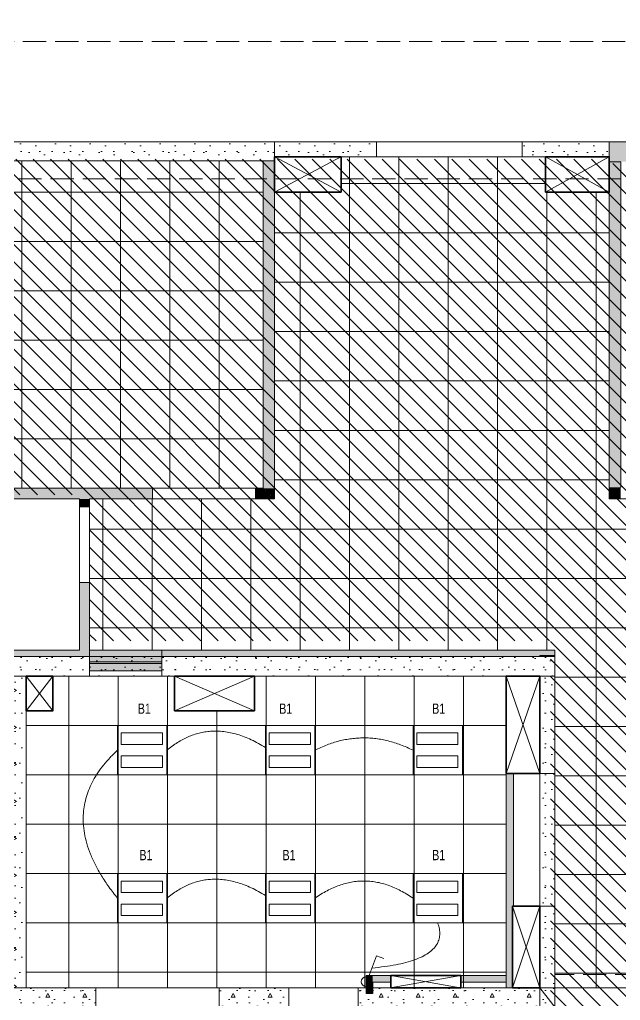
# Model space of a CAD drawing. Header units: millimetres. Extents: x 10620 to 41954, y -5252 to 15780.
# Drawn here: x 17230 to 24536, y 3857 to 15780 of the extents above; entities that cross this region are included whole.
import ezdxf

# ---------------------------------------------------------------- set-up
doc = ezdxf.new("R2010")
doc.units = ezdxf.units.MM
doc.linetypes.add('IMPORT-Hidden Line _2_', pattern=[391.222223, 282.222223, -109])
for name, color, linetype, lineweight in [('A-Des_ Ceiling', 7, 'Continuous', 13), ('A-Des_ Ceiling_Pen_No__89', 123, 'Continuous', 13), ('A-Des_ Columns_Pen_No__183', 20, 'Continuous', 18), ('A-Des_ Columns_Pen_No__28', 14, 'Continuous', 35), ('A-Des_ Roof Beams_Pen_No__90', 132, 'Continuous', 13), ('A-Des_ Roofs_Pen_No__92', 23, 'Continuous', 13), ('A-Des_ Walls', 7, 'Continuous', 13), ('A-Des_ Walls_Pen_No__27', 7, 'Continuous', 13), ('A-Des_ Walls_Pen_No__87', 251, 'Continuous', 13), ('A-DETL-____-OTLN', 90, 'Continuous', 13), ('A-DETL-GENF-OTLN', 92, 'Continuous', 25), ('A-Doc_ Reflected Ceiling Plan_Pen_No__1', 7, 'Continuous', 13), ('A-Doc_ Reflected Ceiling Plan_Pen_No__5', 171, 'Continuous', 18), ('G-____-____-TEXT', 231, 'Continuous', 13), ('L40 Reflected Ceiling Plans_GF Existing Ground Presentation Plan_2_dwg', 8, 'Continuous', 13), ('New_0_Pen_No__195', 252, 'Continuous', 13), ('New_A-Des_ Columns_Pen_No__183', 20, 'Continuous', 18), ('New_A-Des_ Columns_Pen_No__19', 7, 'Continuous', 13), ('New_A-Des_ Columns_Pen_No__28', 14, 'Continuous', 35), ('New_A-Des_ Walls_Pen_No__193', 9, 'Continuous', 13), ('New_A-Des_ Walls_Pen_No__27', 7, 'Continuous', 13)]:
    doc.layers.add(name, color=color, linetype=linetype, lineweight=lineweight)
doc.styles.add('Arial Narrow', font='ARIALN.TTF', dxfattribs={"width": 0.9, "height": 125})
pattern_1 = [(270, (0, 0), (779.423, 5e-14), [48.75, -401.25]), (270, (389.7, -225), (779.423, 5e-14), [48.75, -401.25]), (330, (0, 0), (389.711, 675), [48.75, -401.25]), (330, (0, -450), (389.711, 675), [48.75, -401.25]), (30, (0, -48.75), (-389.711, 675), [48.75, -401.25]), (30, (0, -498.75), (-389.711, 675), [48.75, -401.25]), (270, (75, 0), (150, 9e-15), [0, -150, 0, -225]), (315, (75, -75), (106.066, 106.066), [0, -112.5, 0, -187.5])]
pattern_2 = [(180, (0, 0), (1e-13, 779.423), [48.75, -401.25]), (180, (-225, -389.7), (1e-13, 779.423), [48.75, -401.25]), (240, (0, 0), (-675, 389.711), [48.75, -401.25]), (240, (-450, 0), (-675, 389.711), [48.75, -401.25]), (300, (-48.75, 0), (675, 389.712), [48.75, -401.25]), (300, (-498.75, 0), (675, 389.712), [48.75, -401.25]), (180, (0, -75), (2e-14, 150), [0, -150, 0, -225]), (225, (-75, -75), (-106.066, 106.066), [0, -112.5, 0, -187.5])]
pattern_3 = [(0, (0, 0), (0, 779.423), [48.75, -401.25]), (0, (225, 389.7), (0, 779.423), [48.75, -401.25]), (60, (0, 0), (-675, 389.712), [48.75, -401.25]), (60, (450, 0), (-675, 389.712), [48.75, -401.25]), (120, (48.75, 0), (675, 389.711), [48.75, -401.25]), (120, (498.75, 0), (675, 389.711), [48.75, -401.25]), (0, (0, 75), (0, 150), [0, -150, 0, -225]), (45, (75, 75), (-106.066, 106.066), [0, -112.5, 0, -187.5])]

# ---------------------------------------------------------------- blocks, each defined once
blk = doc.blocks.new('L40 Reflected Ceiling Plans_GF Existing Ground Presentation Plan_2_dwg_Column_1_4-12208762-Existing Enlarged Layout 2 RCP')
at = {"layer": 'A-Des_ Columns_Pen_No__28', "color": 253}
for p, q in [((20330, 14113), (20330, 14083)), ((21140, 14113), (20330, 14113)), ((20330, 14083), (20330, 13683)), ((21140, 14083), (21140, 14113)), ((21140, 13683), (21140, 14083)), ((20330, 13683), (21140, 13683))]:
    blk.add_line(p, q, dxfattribs=at)
blk = doc.blocks.new('L40 Reflected Ceiling Plans_GF Existing Ground Presentation Plan_2_dwg_Column_4_4-12208770-Existing Enlarged Layout 2 RCP')
at = {"layer": 'A-Des_ Columns_Pen_No__28', "color": 253}
for p, q in [((23555, 7798), (23145, 7798)), ((23145, 7798), (23145, 6613)), ((23555, 6613), (23555, 7798)), ((23145, 6613), (23235, 6613)), ((23235, 6613), (23555, 6613))]:
    blk.add_line(p, q, dxfattribs=at)
blk = doc.blocks.new('L40 Reflected Ceiling Plans_GF Existing Ground Presentation Plan_2_dwg_Column_5_4-12208771-Existing Enlarged Layout 2 RCP')
at = {"layer": 'A-Des_ Columns_Pen_No__28', "color": 253}
for p, q in [((23555, 5003), (23235, 5003)), ((23555, 4008), (23555, 5003)), ((23225, 4008), (23555, 4008))]:
    blk.add_line(p, q, dxfattribs=at)
at = {"layer": 'A-Des_ Columns_Pen_No__28', "color": 253, "flags": 128}
blk.add_lwpolyline([(23235, 5003), (23225, 5003), (23225, 4008)], dxfattribs=at)
blk = doc.blocks.new('L40 Reflected Ceiling Plans_GF Existing Ground Presentation Plan_2_dwg_Slab_17_4-12208787-Existing Enlarged Layout 2 RCP')
at = {"layer": 'A-Des_ Ceiling'}
h = blk.add_hatch(dxfattribs=at)
h.set_pattern_fill('FP_10', color=9, style=0, pattern_type=2)
h.set_pattern_definition([(0, (18454.7, 10083.3), (0, 600), []), (90, (18454.7, 10083.3), (-600, 4e-14), [])])
h.paths.add_polyline_path([(20100, 10083), (20190, 10083), (20190, 14063), (16720, 14063), (16720, 10083), (18845, 10083)])
at = {"layer": 'A-Des_ Ceiling_Pen_No__89', "color": 9}
for p, q in [((16720, 10083), (18845, 10083)), ((18845, 10083), (20100, 10083))]:
    blk.add_line(p, q, dxfattribs=at)
at = {"layer": 'A-Des_ Ceiling_Pen_No__89', "color": 9, "flags": 128}
blk.add_lwpolyline([(20100, 10083), (20190, 10083), (20190, 14063), (16720, 14063), (16720, 10083)], dxfattribs=at)
blk = doc.blocks.new('L40 Reflected Ceiling Plans_GF Existing Ground Presentation Plan_2_dwg_Slab_28_4-12208797-Existing Enlarged Layout 2 RCP')
at = {"layer": 'A-Des_ Ceiling'}
h = blk.add_hatch(dxfattribs=at)
h.set_pattern_fill('FP_16', color=9, style=0, pattern_type=2)
h.set_pattern_definition([(0, (23639.7, 4186.64), (0, 600), []), (90, (23639.7, 4186.64), (-600, 4e-14), [])])
h.paths.add_polyline_path([(23740, 4008), (25920, 4008), (25920, 8113), (31900, 8113), (31900, 9068), (32085, 9253), (35174, 9253), (35174, 9513), (35494, 9513), (35494, 10623), (30920, 10623), (30920, 9953), (24400, 9953), (24400, 13683), (23625, 13683), (23625, 14113), (21140, 14113), (21140, 13683), (20330, 13683), (20330, 9953), (18080, 9953), (18080, 8113), (23740, 8113), (23740, 4288)])
at = {"layer": 'A-Des_ Ceiling_Pen_No__89', "color": 9}
for p, q in [((21568, 14113), (21140, 14113)), ((21140, 14113), (21140, 14083)), ((23343, 14113), (21568, 14113)), ((23625, 14113), (23343, 14113)), ((23625, 14083), (23625, 14113)), ((20330, 13683), (20330, 9953)), ((20100, 9953), (18845, 9953)), ((20330, 9953), (20100, 9953)), ((18080, 9858), (18080, 8938)), ((18080, 8938), (18080, 8227)), ((18080, 8227), (18080, 8113)), ((18080, 8113), (18960, 8113)), ((18960, 8113), (23684, 8113)), ((23684, 8113), (23740, 8113)), ((23740, 8113), (23740, 8048)), ((23740, 8048), (23740, 8038)), ((23740, 8038), (23740, 4008)), ((23740, 4008), (25920, 4008))]:
    blk.add_line(p, q, dxfattribs=at)
at = {"layer": 'A-Des_ Ceiling_Pen_No__89', "color": 9, "flags": 128}
for points in [[(21140, 14083), (21140, 13683), (20330, 13683)], [(24400, 13683), (23625, 13683), (23625, 14083)], [(26535, 9953), (25920, 9953), (24400, 9953), (24400, 13683)], [(18845, 9953), (18080, 9953), (18080, 9858)]]:
    blk.add_lwpolyline(points, dxfattribs=at)
blk = doc.blocks.new('L40 Reflected Ceiling Plans_GF Existing Ground Presentation Plan_2_dwg_Wall_10_4-12208827-Existing Enlarged Layout 2 RCP')
at = {"layer": 'A-Des_ Walls'}
h = blk.add_hatch(dxfattribs=at)
h.set_pattern_fill('FP_20', color=9, style=0, pattern_type=2)
h.set_pattern_definition(pattern_1)
h.paths.add_polyline_path([(23684, 6613), (23740, 6613), (23740, 7798), (23555, 7798), (23555, 6613)])
at = {"layer": 'A-Des_ Walls', "color": 9}
for p, q in [((23555, 8038), (23684, 8038)), ((23740, 8048), (23684, 8048)), ((23684, 8038), (23740, 8038)), ((23740, 8038), (23740, 8048)), ((23684, 7798), (23555, 7798)), ((23555, 7798), (23555, 6613)), ((23740, 7798), (23684, 7798)), ((23740, 6613), (23740, 7798)), ((23555, 6613), (23684, 6613)), ((23684, 6613), (23740, 6613))]:
    blk.add_line(p, q, dxfattribs=at)
at = {"layer": 'A-Des_ Walls', "color": 9, "flags": 128}
blk.add_lwpolyline([(23684, 8048), (23555, 8048), (23555, 8038)], dxfattribs=at)
at = {"layer": 'A-Des_ Walls_Pen_No__27', "color": 9}
for p, q in [((23740, 8048), (23684, 8048)), ((23740, 8038), (23740, 8048)), ((23555, 7798), (23555, 6613)), ((23740, 6613), (23740, 7798))]:
    blk.add_line(p, q, dxfattribs=at)
at = {"layer": 'A-Des_ Walls_Pen_No__27', "color": 9, "flags": 128}
blk.add_lwpolyline([(23684, 8048), (23555, 8048), (23555, 8038)], dxfattribs=at)
blk = doc.blocks.new('L40 Reflected Ceiling Plans_GF Existing Ground Presentation Plan_2_dwg_Wall_48_4-12208895-Existing Enlarged Layout 2 RCP')
at = {"layer": 'A-Des_ Walls'}
h = blk.add_hatch(dxfattribs=at)
h.set_pattern_fill('FP_19', color=9, style=0, pattern_type=2)
h.set_pattern_definition(pattern_2)
h.paths.add_polyline_path([(27710, 14053), (38739, 14053), (38739, 14293), (24400, 14293), (24400, 14053), (27590, 14053)])
at = {"layer": 'A-Des_ Walls', "color": 9}
for p, q in [((24400, 14293), (24400, 14113)), ((27590, 14293), (24400, 14293)), ((24400, 14113), (24400, 14083))]:
    blk.add_line(p, q, dxfattribs=at)
at = {"layer": 'A-Des_ Walls', "color": 9, "flags": 128}
blk.add_lwpolyline([(24400, 14083), (24400, 14053), (24540, 14053)], dxfattribs=at)
at = {"layer": 'A-Des_ Walls_Pen_No__27', "color": 9}
for p, q in [((24400, 14293), (27590, 14293)), ((24400, 14113), (24400, 14083))]:
    blk.add_line(p, q, dxfattribs=at)
at = {"layer": 'A-Des_ Walls_Pen_No__27', "color": 9, "flags": 128}
blk.add_lwpolyline([(24400, 14083), (24400, 14053), (24540, 14053)], dxfattribs=at)
blk = doc.blocks.new('L40 Reflected Ceiling Plans_GF Existing Ground Presentation Plan_2_dwg_Wall_55_4-12208904-Existing Enlarged Layout 2 RCP')
at = {"layer": 'A-Des_ Walls'}
for points in [[(20266, 10083), (20330, 10083), (20330, 14063), (20190, 14063), (20190, 10083)], [(20330, 9953), (20190, 10083), (20190, 9953), (20266, 9953)], [(20330, 9953), (20330, 10083), (20190, 10083), (20279, 10001)]]:
    blk.add_hatch(color=10, dxfattribs=at).paths.add_polyline_path(points)
at = {"layer": 'A-Des_ Walls_Pen_No__27', "color": 9}
for p, q in [((20190, 14063), (20330, 14063)), ((20190, 10083), (20190, 14063))]:
    blk.add_line(p, q, dxfattribs=at)
at = {"layer": 'A-Des_ Walls_Pen_No__27', "color": 9, "flags": 128}
blk.add_lwpolyline([(20330, 14063), (20330, 9953), (20190, 9953)], dxfattribs=at)
blk = doc.blocks.new('L40 Reflected Ceiling Plans_GF Existing Ground Presentation Plan_2_dwg_Wall_56_4-12208906-Existing Enlarged Layout 2 RCP')
at = {"layer": 'A-Des_ Walls'}
for points in [[(16615, 9953), (16510, 10083), (16510, 9953), (16592, 9953)], [(16615, 9953), (16615, 10083), (16510, 10083), (16576, 10001)], [(16615, 9953), (18845, 9953), (18845, 10083), (16615, 10083), (16615, 10001)], [(20190, 9953), (20190, 10083), (20100, 10083), (20100, 9953)]]:
    blk.add_hatch(color=10, dxfattribs=at).paths.add_polyline_path(points)
at = {"layer": 'A-Des_ Walls_Pen_No__27', "color": 9}
for p, q in [((16720, 10083), (16510, 10083)), ((16510, 10083), (16510, 9953)), ((16615, 9953), (17960, 9953))]:
    blk.add_line(p, q, dxfattribs=at)
at = {"layer": 'A-Des_ Walls_Pen_No__27', "color": 9, "flags": 128}
for points in [[(18080, 9953), (18845, 9953), (18845, 10083), (16720, 10083)], [(20190, 9953), (20100, 9953), (20100, 10083), (20190, 10083)]]:
    blk.add_lwpolyline(points, dxfattribs=at)
at = {"layer": 'A-Des_ Walls_Pen_No__87', "color": 9, "flags": 128}
for points in [[(20100, 10083), (19472, 10083), (18845, 10083)], [(18845, 9953), (19472, 9953), (20100, 9953)]]:
    blk.add_lwpolyline(points, dxfattribs=at)
blk = doc.blocks.new('L40 Reflected Ceiling Plans_GF Existing Ground Presentation Plan_2_dwg_Wall_58_4-12208909-Existing Enlarged Layout 2 RCP')
at = {"layer": 'A-Des_ Walls'}
for points in [[(18003, 9858), (18080, 9858), (18080, 9953), (17960, 9953), (17960, 9858)], [(18080, 8113), (18080, 8938), (17960, 8938), (17960, 8113)]]:
    blk.add_hatch(color=10, dxfattribs=at).paths.add_polyline_path(points)
at = {"layer": 'A-Des_ Walls_Pen_No__27', "color": 9}
for p, q in [((18080, 9953), (18080, 9858)), ((18080, 8227), (18080, 8938)), ((18080, 8113), (18080, 8227))]:
    blk.add_line(p, q, dxfattribs=at)
at = {"layer": 'A-Des_ Walls_Pen_No__27', "color": 9, "flags": 128}
for points in [[(18080, 9858), (17960, 9858), (17960, 9953)], [(18080, 8938), (17960, 8938), (17960, 8113)]]:
    blk.add_lwpolyline(points, dxfattribs=at)
at = {"layer": 'A-Des_ Walls_Pen_No__87', "color": 9, "flags": 128}
for points in [[(17960, 9858), (17960, 9398), (17960, 8938)], [(18080, 8938), (18080, 9398), (18080, 9858)]]:
    blk.add_lwpolyline(points, dxfattribs=at)
blk = doc.blocks.new('L40 Reflected Ceiling Plans_GF Existing Ground Presentation Plan_2_dwg_Wall_59_4-12208910-Existing Enlarged Layout 2 RCP')
at = {"layer": 'A-Des_ Walls'}
for points in [[(24540, 10093), (24540, 14053), (24400, 14053), (24400, 10093)], [(24540, 9953), (24540, 10093), (24400, 9953)], [(24400, 9953), (24540, 10093), (24400, 10093)]]:
    blk.add_hatch(color=10, dxfattribs=at).paths.add_polyline_path(points)
at = {"layer": 'A-Des_ Walls_Pen_No__27', "color": 9}
blk.add_line((24540, 10093), (24540, 14033), dxfattribs=at)
at = {"layer": 'A-Des_ Walls_Pen_No__27', "color": 9, "flags": 128}
for points in [[(24400, 14053), (24400, 9953), (24540, 9953)], [(24540, 14033), (24540, 14053), (24400, 14053)]]:
    blk.add_lwpolyline(points, dxfattribs=at)
blk = doc.blocks.new('L40 Reflected Ceiling Plans_GF Existing Ground Presentation Plan_2_dwg_Wall_67_4-12208926-Existing Enlarged Layout 2 RCP')
at = {"layer": 'A-Des_ Walls'}
h = blk.add_hatch(dxfattribs=at)
h.set_pattern_fill('FP_19', color=9, style=0, pattern_type=2)
h.set_pattern_definition(pattern_2)
h.paths.add_polyline_path([(23740, 7798), (23740, 8038), (16310, 8038), (16310, 7798), (23684, 7798)])
at = {"layer": 'A-Des_ Walls', "color": 9}
for p, q in [((18080, 8038), (16513, 8038)), ((18960, 8038), (18080, 8038)), ((23684, 8038), (18960, 8038)), ((23740, 8038), (23684, 8038)), ((17150, 7798), (17310, 7798)), ((17310, 7798), (23684, 7798))]:
    blk.add_line(p, q, dxfattribs=at)
at = {"layer": 'A-Des_ Walls', "color": 9, "flags": 128}
blk.add_lwpolyline([(23684, 7798), (23740, 7798), (23740, 8038)], dxfattribs=at)
at = {"layer": 'A-Des_ Walls_Pen_No__27', "color": 9}
for p, q in [((18080, 8038), (16513, 8038)), ((18960, 8038), (18080, 8038)), ((23555, 8038), (18960, 8038)), ((23740, 7798), (23740, 8038)), ((17310, 7798), (23555, 7798))]:
    blk.add_line(p, q, dxfattribs=at)
blk = doc.blocks.new('L40 Reflected Ceiling Plans_GF Existing Ground Presentation Plan_2_dwg_Wall_82_4-12208944-Existing Enlarged Layout 2 RCP')
at = {"layer": 'A-Des_ Walls'}
h = blk.add_hatch(dxfattribs=at)
h.set_pattern_fill('FP_20', color=9, style=0, pattern_type=2)
h.set_pattern_definition(pattern_1)
h.paths.add_polyline_path([(17310, 4008), (17310, 7798), (17150, 7798), (17150, 4008)])
at = {"layer": 'A-Des_ Walls', "color": 9}
for p, q in [((17150, 7798), (17150, 4008)), ((17150, 4008), (17310, 4008))]:
    blk.add_line(p, q, dxfattribs=at)
at = {"layer": 'A-Des_ Walls', "color": 9, "flags": 128}
blk.add_lwpolyline([(17310, 4008), (17310, 7798), (17150, 7798)], dxfattribs=at)
at = {"layer": 'A-Des_ Walls_Pen_No__27', "color": 9}
for p, q in [((17150, 7798), (17150, 4008)), ((17310, 4008), (17310, 7798))]:
    blk.add_line(p, q, dxfattribs=at)
blk = doc.blocks.new('L40 Reflected Ceiling Plans_GF Existing Ground Presentation Plan_2_dwg_Wall_84_4-12208946-Existing Enlarged Layout 2 RCP')
at = {"layer": 'A-Des_ Walls'}
blk.add_hatch(color=10, dxfattribs=at).paths.add_polyline_path([(16510, 8038), (23740, 8038), (23740, 8113), (16310, 8113), (16310, 8038), (16448, 8038)])
at = {"layer": 'A-Des_ Walls_Pen_No__27', "color": 9}
for p, q in [((17960, 8113), (16615, 8113)), ((18960, 8113), (18080, 8113)), ((23684, 8113), (18960, 8113)), ((16513, 8038), (18080, 8038)), ((18080, 8038), (18960, 8038)), ((18960, 8038), (23684, 8038))]:
    blk.add_line(p, q, dxfattribs=at)
at = {"layer": 'A-Des_ Walls_Pen_No__27', "color": 9, "flags": 128}
blk.add_lwpolyline([(23684, 8038), (23740, 8038), (23740, 8113), (23684, 8113)], dxfattribs=at)
blk = doc.blocks.new('L40 Reflected Ceiling Plans_GF Existing Ground Presentation Plan_2_dwg_Wall_152_4-12209050-Existing Enlarged Layout 2 RCP')
at = {"layer": 'A-Des_ Walls'}
h = blk.add_hatch(dxfattribs=at)
h.set_pattern_fill('FP_19', color=9, style=0, pattern_type=2)
h.set_pattern_definition(pattern_2)
h.paths.add_polyline_path([(20278, 14063), (20330, 14063), (20330, 14293), (16510, 14293), (16510, 14063), (20266, 14063)])
at = {"layer": 'A-Des_ Walls', "color": 9}
for p, q in [((16510, 14293), (16510, 14118)), ((20330, 14293), (16510, 14293)), ((20330, 14113), (20330, 14293)), ((16510, 14118), (16510, 14083)), ((20330, 14083), (20330, 14113))]:
    blk.add_line(p, q, dxfattribs=at)
at = {"layer": 'A-Des_ Walls', "color": 9, "flags": 128}
blk.add_lwpolyline([(16510, 14083), (16510, 14063), (20330, 14063), (20330, 14083)], dxfattribs=at)
at = {"layer": 'A-Des_ Walls_Pen_No__27', "color": 9}
for p, q in [((20330, 14293), (16510, 14293)), ((16510, 14118), (16510, 14083)), ((16510, 14083), (16510, 14063)), ((20330, 14083), (20330, 14113))]:
    blk.add_line(p, q, dxfattribs=at)
at = {"layer": 'A-Des_ Walls_Pen_No__27', "color": 9, "flags": 128}
blk.add_lwpolyline([(16720, 14063), (20330, 14063), (20330, 14083)], dxfattribs=at)
blk = doc.blocks.new('L40 Reflected Ceiling Plans_GF Existing Ground Presentation Plan_2_dwg_Wall_153_4-12209052-Existing Enlarged Layout 2 RCP')
at = {"layer": 'A-Des_ Walls'}
h = blk.add_hatch(dxfattribs=at)
h.set_pattern_fill('FP_19', color=9, style=0, pattern_type=2)
h.set_pattern_definition(pattern_2)
h.paths.add_polyline_path([(21568, 14113), (21568, 14293), (20330, 14293), (20330, 14113)])
h = blk.add_hatch(dxfattribs=at)
h.set_pattern_fill('FP_19', color=9, style=0, pattern_type=2)
h.set_pattern_definition(pattern_2)
h.paths.add_polyline_path([(24400, 14113), (24400, 14293), (23343, 14293), (23343, 14113)])
at = {"layer": 'A-Des_ Walls', "color": 9, "flags": 128}
blk.add_lwpolyline([(20330, 14293), (20330, 14113), (21568, 14113), (21568, 14293)], close=True, dxfattribs=at)
blk.add_lwpolyline([(23343, 14293), (23343, 14113), (24400, 14113), (24400, 14293), (23343, 14293)], dxfattribs=at)
at = {"layer": 'A-Des_ Walls_Pen_No__27', "color": 9, "flags": 128}
for points in [[(20330, 14293), (21568, 14293), (21568, 14113), (20330, 14113)], [(24400, 14293), (23343, 14293), (23343, 14113), (24400, 14113)]]:
    blk.add_lwpolyline(points, dxfattribs=at)
at = {"layer": 'A-Des_ Walls_Pen_No__87', "color": 9, "flags": 128}
for points in [[(23343, 14293), (22455, 14293), (21568, 14293)], [(21568, 14113), (22455, 14113), (23343, 14113)]]:
    blk.add_lwpolyline(points, dxfattribs=at)
blk = doc.blocks.new('L40 Reflected Ceiling Plans_GF Existing Ground Presentation Plan_2_dwg_Wall_162_4-12209071-Existing Enlarged Layout 2 RCP')
at = {"layer": 'A-Des_ Walls'}
h = blk.add_hatch(dxfattribs=at)
h.set_pattern_fill('FP_20', color=9, style=0, pattern_type=2)
h.set_pattern_definition(pattern_1)
h.paths.add_polyline_path([(23684, 4008), (23740, 4008), (23740, 5003), (23555, 5003), (23555, 4008)])
at = {"layer": 'A-Des_ Walls', "color": 9}
for p, q in [((23684, 5003), (23555, 5003)), ((23555, 5003), (23555, 4008)), ((23740, 5003), (23684, 5003)), ((23740, 4008), (23740, 5003)), ((23555, 4008), (23684, 4008)), ((23684, 4008), (23740, 4008))]:
    blk.add_line(p, q, dxfattribs=at)
at = {"layer": 'A-Des_ Walls_Pen_No__27', "color": 9}
for p, q in [((23555, 5003), (23555, 4008)), ((23740, 4008), (23740, 5003))]:
    blk.add_line(p, q, dxfattribs=at)
blk = doc.blocks.new('L40 Reflected Ceiling Plans_GF Existing Ground Presentation Plan_2_dwg_Wall_163_4-12209072-Existing Enlarged Layout 2 RCP')
at = {"layer": 'A-Des_ Walls'}
h = blk.add_hatch(dxfattribs=at)
h.set_pattern_fill('FP_20', color=9, style=0, pattern_type=2)
h.set_pattern_definition(pattern_1)
h.paths.add_polyline_path([(23684, 5003), (23740, 5003), (23740, 6613), (23555, 6613), (23555, 5003)])
at = {"layer": 'A-Des_ Walls', "color": 9}
blk.add_line((23684, 6613), (23555, 6613), dxfattribs=at)
at = {"layer": 'A-Des_ Walls', "color": 9, "flags": 128}
for points in [[(23555, 6613), (23555, 5003), (23684, 5003)], [(23684, 5003), (23740, 5003), (23740, 6613), (23684, 6613)]]:
    blk.add_lwpolyline(points, dxfattribs=at)
at = {"layer": 'A-Des_ Walls_Pen_No__27', "color": 9}
for p, q in [((23555, 6613), (23555, 5003)), ((23740, 5003), (23740, 6613))]:
    blk.add_line(p, q, dxfattribs=at)
blk = doc.blocks.new('L40 Reflected Ceiling Plans_GF Existing Ground Presentation Plan_2_dwg_Column_9_4-12209079-Existing Enlarged Layout 2 RCP')
at = {"layer": 'A-Des_ Columns_Pen_No__28', "color": 253, "flags": 128}
blk.add_lwpolyline([(17635, 7798), (17310, 7798), (17310, 7378), (17635, 7378)], close=True, dxfattribs=at)
blk = doc.blocks.new('L40 Reflected Ceiling Plans_GF Existing Ground Presentation Plan_2_dwg_Column_11_4-12209081-Existing Enlarged Layout 2 RCP')
at = {"layer": 'A-Des_ Columns_Pen_No__28', "color": 253, "flags": 128}
blk.add_lwpolyline([(20085, 7798), (19115, 7798), (19115, 7378), (20085, 7378)], close=True, dxfattribs=at)
blk = doc.blocks.new('L40 Reflected Ceiling Plans_GF Existing Ground Presentation Plan_2_dwg_Column_14_4-12209084-Existing Enlarged Layout 2 RCP')
at = {"layer": 'New_A-Des_ Columns_Pen_No__28', "color": 253, "flags": 128}
blk.add_lwpolyline([(17635, 7798), (17310, 7798), (17310, 7378), (17635, 7378)], close=True, dxfattribs=at)
blk = doc.blocks.new('L40 Reflected Ceiling Plans_GF Existing Ground Presentation Plan_2_dwg_Roof_1_4-12209086-Existing Enlarged Layout 2 RCP')
at = {"layer": 'A-Des_ Roofs_Pen_No__92', "color": 9, "linetype": 'IMPORT-Hidden Line _2_'}
blk.add_line((35494, 13845), (13006, 13845), dxfattribs=at)
at = {"layer": 'A-Des_ Roofs_Pen_No__92', "color": 9, "linetype": 'IMPORT-Hidden Line _2_', "flags": 128}
blk.add_lwpolyline([(10620, 15514), (40120, 15514), (40120, 15780)], dxfattribs=at)
blk = doc.blocks.new('L40 Reflected Ceiling Plans_GF Existing Ground Presentation Plan_2_dwg_Beam_7_4-12209094-Existing Enlarged Layout 2 RCP')
at = {"layer": 'A-Des_ Roof Beams_Pen_No__90', "color": 9, "linetype": 'IMPORT-Hidden Line _2_'}
blk.add_line((23740, 3773), (25920, 3773), dxfattribs=at)
at = {"layer": 'A-Des_ Roof Beams_Pen_No__90', "color": 9, "linetype": 'IMPORT-Hidden Line _2_', "flags": 128}
blk.add_lwpolyline([(25920, 3773), (25920, 4173), (23740, 4173), (23740, 3773)], dxfattribs=at)
blk = doc.blocks.new('L40 Reflected Ceiling Plans_GF Existing Ground Presentation Plan_2_dwg_Wall_168_4-12209104-Existing Enlarged Layout 2 RCP')
at = {"layer": 'New_A-Des_ Walls_Pen_No__193'}
blk.add_hatch(color=10, dxfattribs=at).paths.add_polyline_path([(23145, 4008), (23225, 4008), (23225, 5003), (23145, 5003), (23145, 4078)])
at = {"layer": 'New_A-Des_ Walls_Pen_No__27', "color": 9}
for p, q in [((23145, 5003), (23145, 4158)), ((23225, 4008), (23225, 5003)), ((23145, 4078), (23145, 4008)), ((23145, 4008), (23225, 4008))]:
    blk.add_line(p, q, dxfattribs=at)
blk = doc.blocks.new('L40 Reflected Ceiling Plans_GF Existing Ground Presentation Plan_2_dwg_Wall_170_4-12209106-Existing Enlarged Layout 2 RCP')
at = {"layer": 'New_A-Des_ Walls_Pen_No__193'}
blk.add_hatch(color=10, dxfattribs=at).paths.add_polyline_path([(23145, 4078), (23145, 4158), (22595, 4158), (22595, 4078)])
at = {"layer": 'New_A-Des_ Walls_Pen_No__27', "color": 9, "flags": 128}
blk.add_lwpolyline([(23145, 4158), (22595, 4158), (22595, 4078), (23145, 4078)], dxfattribs=at)
blk = doc.blocks.new('L40 Reflected Ceiling Plans_GF Existing Ground Presentation Plan_2_dwg_Wall_171_4-12209107-Existing Enlarged Layout 2 RCP')
at = {"layer": 'New_A-Des_ Walls_Pen_No__193'}
blk.add_hatch(color=10, dxfattribs=at).paths.add_polyline_path([(23235, 5003), (23235, 6613), (23145, 6613), (23145, 5003)])
at = {"layer": 'New_A-Des_ Walls_Pen_No__27', "color": 9, "flags": 128}
blk.add_lwpolyline([(23225, 5003), (23235, 5003), (23235, 6613), (23145, 6613), (23145, 5003)], dxfattribs=at)
blk = doc.blocks.new('L40 Reflected Ceiling Plans_GF Existing Ground Presentation Plan_2_dwg_Wall_172_4-12209108-Existing Enlarged Layout 2 RCP')
at = {"layer": 'New_A-Des_ Walls_Pen_No__193'}
for points in [[(21525, 4078), (21445, 4158), (21445, 4078)], [(21525, 4078), (21525, 4158), (21445, 4158)], [(21525, 4078), (21745, 4078), (21745, 4158), (21525, 4158)]]:
    blk.add_hatch(color=10, dxfattribs=at).paths.add_polyline_path(points)
at = {"layer": 'New_A-Des_ Walls_Pen_No__27', "color": 9, "flags": 128}
blk.add_lwpolyline([(21525, 4078), (21745, 4078), (21745, 4158), (21445, 4158), (21445, 4078)], dxfattribs=at)
blk = doc.blocks.new('L40 Reflected Ceiling Plans_GF Existing Ground Presentation Plan_2_dwg_Wall_173_4-12209109-Existing Enlarged Layout 2 RCP')
at = {"layer": 'New_A-Des_ Walls_Pen_No__193'}
blk.add_hatch(color=10, dxfattribs=at).paths.add_polyline_path([(21525, 3940), (21525, 4078), (21445, 4078), (21445, 3940)])
at = {"layer": 'New_A-Des_ Walls_Pen_No__27', "color": 9}
for p, q in [((21445, 4078), (21445, 4008)), ((21525, 4008), (21525, 4078))]:
    blk.add_line(p, q, dxfattribs=at)
at = {"layer": 'New_A-Des_ Walls_Pen_No__27', "color": 9, "flags": 128}
blk.add_lwpolyline([(21445, 4008), (21445, 3940), (21525, 3940), (21525, 4008)], dxfattribs=at)
blk = doc.blocks.new('L40 Reflected Ceiling Plans_GF Existing Ground Presentation Plan_2_dwg_Column_19_4-12209112-Existing Enlarged Layout 2 RCP')
at = {"layer": 'A-Des_ Columns_Pen_No__28', "color": 253}
blk.add_line((24400, 14083), (24400, 14113), dxfattribs=at)
at = {"layer": 'A-Des_ Columns_Pen_No__28', "color": 253, "flags": 128}
for points in [[(24400, 14113), (23625, 14113), (23625, 14083)], [(23625, 14083), (23625, 13683), (24400, 13683), (24400, 14083)]]:
    blk.add_lwpolyline(points, dxfattribs=at)
blk = doc.blocks.new('L40 Reflected Ceiling Plans_GF Existing Ground Presentation Plan_2_dwg_Wall_174_4-12209129-Existing Enlarged Layout 2 RCP')
at = {"layer": 'A-Des_ Walls'}
h = blk.add_hatch(dxfattribs=at)
h.set_pattern_fill('FP_1', color=9, style=0, pattern_type=2)
h.set_pattern_definition(pattern_3)
h.paths.add_polyline_path([(18155, 3773), (18155, 4008), (16230, 4008), (16230, 3773)])
h = blk.add_hatch(dxfattribs=at)
h.set_pattern_fill('FP_1', color=9, style=0, pattern_type=2)
h.set_pattern_definition(pattern_3)
h.paths.add_polyline_path([(20505, 3773), (20505, 4008), (19655, 4008), (19655, 3773)])
h = blk.add_hatch(dxfattribs=at)
h.set_pattern_fill('FP_1', color=9, style=0, pattern_type=2)
h.set_pattern_definition(pattern_3)
h.paths.add_polyline_path([(21345, 3773), (23555, 3773), (23555, 4008), (21345, 4008)])
h = blk.add_hatch(dxfattribs=at)
h.set_pattern_fill('FP_1', color=9, style=0, pattern_type=2)
h.set_pattern_definition(pattern_3)
h.paths.add_polyline_path([(23740, 3773), (23740, 4008), (23555, 4008), (23706, 3816)])
h = blk.add_hatch(dxfattribs=at)
h.set_pattern_fill('FP_1', color=9, style=0, pattern_type=2)
h.set_pattern_definition(pattern_3)
h.paths.add_polyline_path([(23684, 3773), (23740, 3773), (23555, 4008), (23555, 3773)])
at = {"layer": 'A-Des_ Walls', "color": 9}
blk.add_line((23740, 4008), (23684, 4008), dxfattribs=at)
at = {"layer": 'A-Des_ Walls', "color": 9, "flags": 128}
for points in [[(18155, 3773), (18155, 4008), (16230, 4008), (16230, 3933)], [(20505, 3773), (20505, 3923), (20505, 4008), (19655, 4008), (19655, 3773)], [(21345, 4008), (21345, 3923), (21345, 3773)], [(23555, 3773), (23555, 4008), (21345, 4008)], [(23684, 4008), (23555, 4008), (23684, 3844)], [(23684, 3844), (23555, 4008), (23555, 3773)], [(23684, 3844), (23740, 3773), (23740, 4008)]]:
    blk.add_lwpolyline(points, dxfattribs=at)
at = {"layer": 'A-Des_ Walls_Pen_No__27', "color": 9}
for p, q in [((19655, 3773), (19655, 4008)), ((23740, 3773), (23740, 4008))]:
    blk.add_line(p, q, dxfattribs=at)
at = {"layer": 'A-Des_ Walls_Pen_No__27', "color": 9, "flags": 128}
for points in [[(18155, 3773), (18155, 4008), (17310, 4008)], [(19655, 4008), (20505, 4008), (20505, 3923), (20505, 3773)], [(23555, 4008), (21345, 4008), (21345, 3923), (21345, 3773)]]:
    blk.add_lwpolyline(points, dxfattribs=at)
at = {"layer": 'A-Des_ Walls_Pen_No__87', "color": 9, "flags": 128}
for points in [[(19655, 4008), (18905, 4008), (18155, 4008)], [(21345, 4008), (20925, 4008), (20505, 4008)]]:
    blk.add_lwpolyline(points, dxfattribs=at)
blk = doc.blocks.new('L40 Reflected Ceiling Plans_GF Existing Ground Presentation Plan_2_dwg_Wall_176_4-12209131-Existing Enlarged Layout 2 RCP')
at = {"layer": 'New_A-Des_ Walls_Pen_No__193'}
blk.add_hatch(color=10, dxfattribs=at).paths.add_polyline_path([(18960, 7973), (18960, 8113), (18080, 8113), (18080, 7973), (18453, 7973)])
at = {"layer": 'New_A-Des_ Walls_Pen_No__27', "color": 9, "flags": 128}
blk.add_lwpolyline([(18960, 8113), (18080, 8113), (18080, 7973), (18960, 7973)], close=True, dxfattribs=at)
blk = doc.blocks.new('L40 Reflected Ceiling Plans_GF Existing Ground Presentation Plan_2_dwg_Wall_178_4-12209133-Existing Enlarged Layout 2 RCP')
at = {"layer": 'New_A-Des_ Walls_Pen_No__193'}
blk.add_hatch(color=10, dxfattribs=at).paths.add_polyline_path([(18960, 7863), (18960, 7953), (18080, 7953), (18080, 7863), (18453, 7863)])
at = {"layer": 'New_A-Des_ Walls_Pen_No__27', "color": 9, "flags": 128}
blk.add_lwpolyline([(18960, 7953), (18080, 7953), (18080, 7863), (18960, 7863)], close=True, dxfattribs=at)
blk = doc.blocks.new('L40 Reflected Ceiling Plans_GF Existing Ground Presentation Plan_2_dwg_Column_34_4-12209137-Existing Enlarged Layout 2 RCP')
at = {"layer": 'A-Des_ Columns_Pen_No__28', "color": 253, "flags": 128}
blk.add_lwpolyline([(22595, 4158), (21745, 4158), (21745, 4008), (22595, 4008)], close=True, dxfattribs=at)
blk = doc.blocks.new('L40 Reflected Ceiling Plans_GF Existing Ground Presentation Plan_2_dwg-12074158-Existing Enlarged Layout 2 RCP')
at = {"layer": 'A-Doc_ Reflected Ceiling Plan_Pen_No__1'}
h = blk.add_hatch(dxfattribs=at)
h.set_pattern_fill('FP_26', color=9, style=0, pattern_type=2)
h.set_pattern_definition([(0, (17826.7, 4797.75), (0, 600), []), (90, (17826.7, 4797.75), (-600, 4e-14), [])])
h.paths.add_polyline_path([(18155, 4008), (23145, 4008), (23145, 7798), (20085, 7798), (20085, 7378), (19115, 7378), (19115, 7798), (17310, 7798), (17310, 4008)])
at = {"layer": 'New_A-Des_ Columns_Pen_No__19'}
blk.add_hatch(color=10, dxfattribs=at).paths.add_polyline_path([(18960, 7863), (18960, 7973), (18080, 7973), (18080, 7863), (18453, 7863)])
at = {"layer": 'A-Des_ Columns_Pen_No__183', "color": 53}
for p, q in [((20386, 14083), (20330, 14113)), ((20330, 13683), (21083, 14083)), ((21140, 13683), (20386, 14083)), ((21083, 14083), (21140, 14113)), ((23679, 14083), (23625, 14113)), ((23625, 13683), (24346, 14083)), ((24400, 13683), (23679, 14083)), ((24346, 14083), (24400, 14113)), ((19115, 7378), (20085, 7798)), ((20085, 7378), (19115, 7798)), ((23145, 6613), (23555, 7798)), ((23555, 6613), (23145, 7798)), ((23225, 4008), (23555, 5003)), ((23555, 4008), (23225, 5003)), ((21736, 4008), (22595, 4158)), ((21745, 4158), (22586, 4008))]:
    blk.add_line(p, q, dxfattribs=at)
at = {"layer": 'A-Doc_ Reflected Ceiling Plan_Pen_No__5', "color": 53}
for p, q in [((17310, 7798), (17310, 4008)), ((19115, 7798), (17310, 7798)), ((23145, 7798), (20085, 7798)), ((23145, 6613), (23145, 7798)), ((23145, 4158), (23145, 6613)), ((23145, 4078), (23145, 4158)), ((23145, 4008), (23145, 4078)), ((17310, 4008), (18155, 4008)), ((18155, 4008), (19655, 4008)), ((19655, 4008), (20505, 4008)), ((20505, 4008), (21345, 4008)), ((21345, 4008), (21445, 4008)), ((21445, 4008), (21525, 4008)), ((21525, 4008), (23145, 4008))]:
    blk.add_line(p, q, dxfattribs=at)
at = {"layer": 'A-Doc_ Reflected Ceiling Plan_Pen_No__5', "color": 53, "flags": 128}
blk.add_lwpolyline([(20085, 7798), (20085, 7378), (19115, 7378), (19115, 7798)], dxfattribs=at)
at = {"layer": 'New_0_Pen_No__195', "color": 9}
for p, q in [((18080, 7798), (18080, 7863)), ((18960, 7863), (18960, 7798))]:
    blk.add_line(p, q, dxfattribs=at)
at = {"layer": 'New_0_Pen_No__195', "color": 9, "flags": 128}
blk.add_lwpolyline([(18080, 7863), (18080, 7953), (18960, 7953), (18960, 7863)], dxfattribs=at)
at = {"layer": 'New_A-Des_ Columns_Pen_No__183', "color": 53}
for p, q in [((17310, 7378), (17635, 7798)), ((17635, 7378), (17310, 7798))]:
    blk.add_line(p, q, dxfattribs=at)
at = {"layer": 'New_A-Des_ Columns_Pen_No__19', "color": 9}
for p, q in [((18960, 7973), (18080, 7973)), ((18080, 7973), (18080, 7953)), ((18080, 7953), (18080, 7863)), ((18960, 7953), (18960, 7973))]:
    blk.add_line(p, q, dxfattribs=at)
at = {"layer": 'New_A-Des_ Columns_Pen_No__19', "color": 9, "flags": 128}
blk.add_lwpolyline([(18080, 7863), (18960, 7863), (18960, 7953)], dxfattribs=at)
for name in ['L40 Reflected Ceiling Plans_GF Existing Ground Presentation Plan_2_dwg_Roof_1_4-12209086-Existing Enlarged Layout 2 RCP', 'L40 Reflected Ceiling Plans_GF Existing Ground Presentation Plan_2_dwg_Wall_152_4-12209050-Existing Enlarged Layout 2 RCP', 'L40 Reflected Ceiling Plans_GF Existing Ground Presentation Plan_2_dwg_Wall_153_4-12209052-Existing Enlarged Layout 2 RCP', 'L40 Reflected Ceiling Plans_GF Existing Ground Presentation Plan_2_dwg_Wall_48_4-12208895-Existing Enlarged Layout 2 RCP', 'L40 Reflected Ceiling Plans_GF Existing Ground Presentation Plan_2_dwg_Slab_28_4-12208797-Existing Enlarged Layout 2 RCP', 'L40 Reflected Ceiling Plans_GF Existing Ground Presentation Plan_2_dwg_Column_1_4-12208762-Existing Enlarged Layout 2 RCP', 'L40 Reflected Ceiling Plans_GF Existing Ground Presentation Plan_2_dwg_Column_19_4-12209112-Existing Enlarged Layout 2 RCP', 'L40 Reflected Ceiling Plans_GF Existing Ground Presentation Plan_2_dwg_Slab_17_4-12208787-Existing Enlarged Layout 2 RCP', 'L40 Reflected Ceiling Plans_GF Existing Ground Presentation Plan_2_dwg_Wall_55_4-12208904-Existing Enlarged Layout 2 RCP', 'L40 Reflected Ceiling Plans_GF Existing Ground Presentation Plan_2_dwg_Wall_59_4-12208910-Existing Enlarged Layout 2 RCP', 'L40 Reflected Ceiling Plans_GF Existing Ground Presentation Plan_2_dwg_Wall_56_4-12208906-Existing Enlarged Layout 2 RCP', 'L40 Reflected Ceiling Plans_GF Existing Ground Presentation Plan_2_dwg_Wall_58_4-12208909-Existing Enlarged Layout 2 RCP', 'L40 Reflected Ceiling Plans_GF Existing Ground Presentation Plan_2_dwg_Wall_84_4-12208946-Existing Enlarged Layout 2 RCP', 'L40 Reflected Ceiling Plans_GF Existing Ground Presentation Plan_2_dwg_Wall_176_4-12209131-Existing Enlarged Layout 2 RCP', 'L40 Reflected Ceiling Plans_GF Existing Ground Presentation Plan_2_dwg_Wall_67_4-12208926-Existing Enlarged Layout 2 RCP', 'L40 Reflected Ceiling Plans_GF Existing Ground Presentation Plan_2_dwg_Wall_10_4-12208827-Existing Enlarged Layout 2 RCP', 'L40 Reflected Ceiling Plans_GF Existing Ground Presentation Plan_2_dwg_Wall_178_4-12209133-Existing Enlarged Layout 2 RCP', 'L40 Reflected Ceiling Plans_GF Existing Ground Presentation Plan_2_dwg_Wall_82_4-12208944-Existing Enlarged Layout 2 RCP', 'L40 Reflected Ceiling Plans_GF Existing Ground Presentation Plan_2_dwg_Column_9_4-12209079-Existing Enlarged Layout 2 RCP', 'L40 Reflected Ceiling Plans_GF Existing Ground Presentation Plan_2_dwg_Column_14_4-12209084-Existing Enlarged Layout 2 RCP', 'L40 Reflected Ceiling Plans_GF Existing Ground Presentation Plan_2_dwg_Column_11_4-12209081-Existing Enlarged Layout 2 RCP', 'L40 Reflected Ceiling Plans_GF Existing Ground Presentation Plan_2_dwg_Column_4_4-12208770-Existing Enlarged Layout 2 RCP', 'L40 Reflected Ceiling Plans_GF Existing Ground Presentation Plan_2_dwg_Wall_171_4-12209107-Existing Enlarged Layout 2 RCP', 'L40 Reflected Ceiling Plans_GF Existing Ground Presentation Plan_2_dwg_Wall_163_4-12209072-Existing Enlarged Layout 2 RCP', 'L40 Reflected Ceiling Plans_GF Existing Ground Presentation Plan_2_dwg_Wall_168_4-12209104-Existing Enlarged Layout 2 RCP', 'L40 Reflected Ceiling Plans_GF Existing Ground Presentation Plan_2_dwg_Column_5_4-12208771-Existing Enlarged Layout 2 RCP', 'L40 Reflected Ceiling Plans_GF Existing Ground Presentation Plan_2_dwg_Wall_162_4-12209071-Existing Enlarged Layout 2 RCP', 'L40 Reflected Ceiling Plans_GF Existing Ground Presentation Plan_2_dwg_Wall_172_4-12209108-Existing Enlarged Layout 2 RCP', 'L40 Reflected Ceiling Plans_GF Existing Ground Presentation Plan_2_dwg_Wall_173_4-12209109-Existing Enlarged Layout 2 RCP', 'L40 Reflected Ceiling Plans_GF Existing Ground Presentation Plan_2_dwg_Column_34_4-12209137-Existing Enlarged Layout 2 RCP', 'L40 Reflected Ceiling Plans_GF Existing Ground Presentation Plan_2_dwg_Wall_170_4-12209106-Existing Enlarged Layout 2 RCP', 'L40 Reflected Ceiling Plans_GF Existing Ground Presentation Plan_2_dwg_Beam_7_4-12209094-Existing Enlarged Layout 2 RCP', 'L40 Reflected Ceiling Plans_GF Existing Ground Presentation Plan_2_dwg_Wall_174_4-12209129-Existing Enlarged Layout 2 RCP']:
    blk.add_blockref(name, (0, 0))

msp = doc.modelspace()

# ---------------------------------------------------------------- hatches: boundary and pattern name
at = {"layer": 'A-DETL-GENF-OTLN', "lineweight": 13}
h = msp.add_hatch(dxfattribs=at)
h.set_pattern_fill('FP_27', color=130, style=0, pattern_type=2)
h.set_pattern_definition([(135, (231267.75, -123422.73), (-106.06602, -106.06602), [])])
h.paths.add_polyline_path([(25997, -3277), (25997, 1329), (32185, 1329), (32185, 3773), (25997, 3773), (25997, 8227), (31900, 8227), (31900, 9272), (35494, 9272), (35494, 14030), (30894, 14030), (30894, 14033), (24400, 14033), (24400, 14083), (13006, 14083), (13006, 10787), (15206, 10787), (15206, 10001), (14820, 10001), (14820, 7988), (12162, 7988), (12162, 4151), (17002, 4151), (17002, 7751), (16513, 7935), (16513, 10001), (18080, 10001), (18080, 8227), (23684, 8227), (23684, 3773), (12099, 3773), (12099, 1329), (23684, 1329), (23684, -3277)])

# ---------------------------------------------------------------- linework, layer by layer
at = {"layer": 'A-DETL-____-OTLN', "color": 20, "lineweight": 18}
for p, q in [((18421, 7198), (18421, 6598)), ((19021, 7198), (18421, 7198)), ((19021, 6598), (19021, 7198)), ((20221, 7198), (20221, 6598)), ((20821, 7198), (20221, 7198)), ((20821, 6598), (20821, 7198)), ((22014, 7198), (22014, 6598)), ((22614, 7198), (22014, 7198)), ((22614, 6598), (22614, 7198)), ((18466, 7108), (18466, 6968)), ((18966, 7108), (18466, 7108)), ((18966, 6968), (18966, 7108)), ((20266, 7108), (20266, 6968)), ((20766, 7108), (20266, 7108)), ((20766, 6968), (20766, 7108)), ((22059, 7108), (22059, 6968)), ((22559, 7108), (22059, 7108)), ((22559, 6968), (22559, 7108)), ((18466, 6968), (18966, 6968)), ((20266, 6968), (20766, 6968)), ((22059, 6968), (22559, 6968)), ((18466, 6828), (18966, 6828)), ((18466, 6688), (18466, 6828)), ((18966, 6828), (18966, 6688)), ((20266, 6828), (20766, 6828)), ((20266, 6688), (20266, 6828)), ((20766, 6828), (20766, 6688)), ((22059, 6828), (22559, 6828)), ((22059, 6688), (22059, 6828)), ((22559, 6828), (22559, 6688)), ((18966, 6688), (18466, 6688)), ((20766, 6688), (20266, 6688)), ((22559, 6688), (22059, 6688)), ((18421, 6598), (19021, 6598)), ((20221, 6598), (20821, 6598)), ((22014, 6598), (22614, 6598)), ((18421, 5398), (18421, 4798)), ((19021, 5398), (18421, 5398)), ((19021, 4798), (19021, 5398)), ((20221, 5398), (20221, 4798)), ((20821, 5398), (20221, 5398)), ((20821, 4798), (20821, 5398)), ((22014, 5398), (22014, 4798)), ((22614, 5398), (22014, 5398)), ((22614, 4798), (22614, 5398)), ((18466, 5308), (18466, 5168)), ((18966, 5308), (18466, 5308)), ((18966, 5168), (18966, 5308)), ((20266, 5308), (20266, 5168)), ((20766, 5308), (20266, 5308)), ((20766, 5168), (20766, 5308)), ((22059, 5308), (22059, 5168)), ((22559, 5308), (22059, 5308)), ((22559, 5168), (22559, 5308)), ((18466, 5168), (18966, 5168)), ((20266, 5168), (20766, 5168)), ((22059, 5168), (22559, 5168)), ((18466, 5028), (18966, 5028)), ((18466, 4888), (18466, 5028)), ((18966, 5028), (18966, 4888)), ((20266, 5028), (20766, 5028)), ((20266, 4888), (20266, 5028)), ((20766, 5028), (20766, 4888)), ((22059, 5028), (22559, 5028)), ((22059, 4888), (22059, 5028)), ((22559, 5028), (22559, 4888)), ((18421, 4798), (19021, 4798)), ((18966, 4888), (18466, 4888)), ((20221, 4798), (20821, 4798)), ((20766, 4888), (20266, 4888)), ((22014, 4798), (22614, 4798)), ((22559, 4888), (22059, 4888)), ((21471, 4137), (21570, 4399)), ((21570, 4399), (21658, 4366))]:
    msp.add_line(p, q, dxfattribs=at)
msp.add_circle((21444, 4084), 60, dxfattribs=at)
for points in [[(19021, 6898), (19555, 7346), (20221, 6930)], [(20821, 6898), (21414, 7198), (22014, 6898)], [(18421, 5098), (17585, 6129), (18421, 6898)], [(19021, 5098), (19555, 5546), (20221, 5130)], [(20821, 5098), (21414, 5518), (22014, 5098)], [(21513, 4250), (22484, 4338), (22314, 4798)]]:
    msp.add_open_spline(points, degree=2, dxfattribs=at)

# ---------------------------------------------------------------- block references
at = {"layer": 'L40 Reflected Ceiling Plans_GF Existing Ground Presentation Plan_2_dwg', "color": 9}
msp.add_blockref('L40 Reflected Ceiling Plans_GF Existing Ground Presentation Plan_2_dwg-12074158-Existing Enlarged Layout 2 RCP', (0, 0), dxfattribs=at)

# ---------------------------------------------------------------- texts
at = {"layer": 'G-____-____-TEXT', "color": 7, "char_height": 125, "width": 191.2, "attachment_point": 1, "style": 'Arial Narrow'}
for insert in [(18667, 7466), (20387, 7466), (22247, 7466), (18687, 5686), (20427, 5686), (22247, 5686)]:
    msp.add_mtext('B1', dxfattribs=dict(at, insert=insert))

doc.saveas('drawing.dxf')
